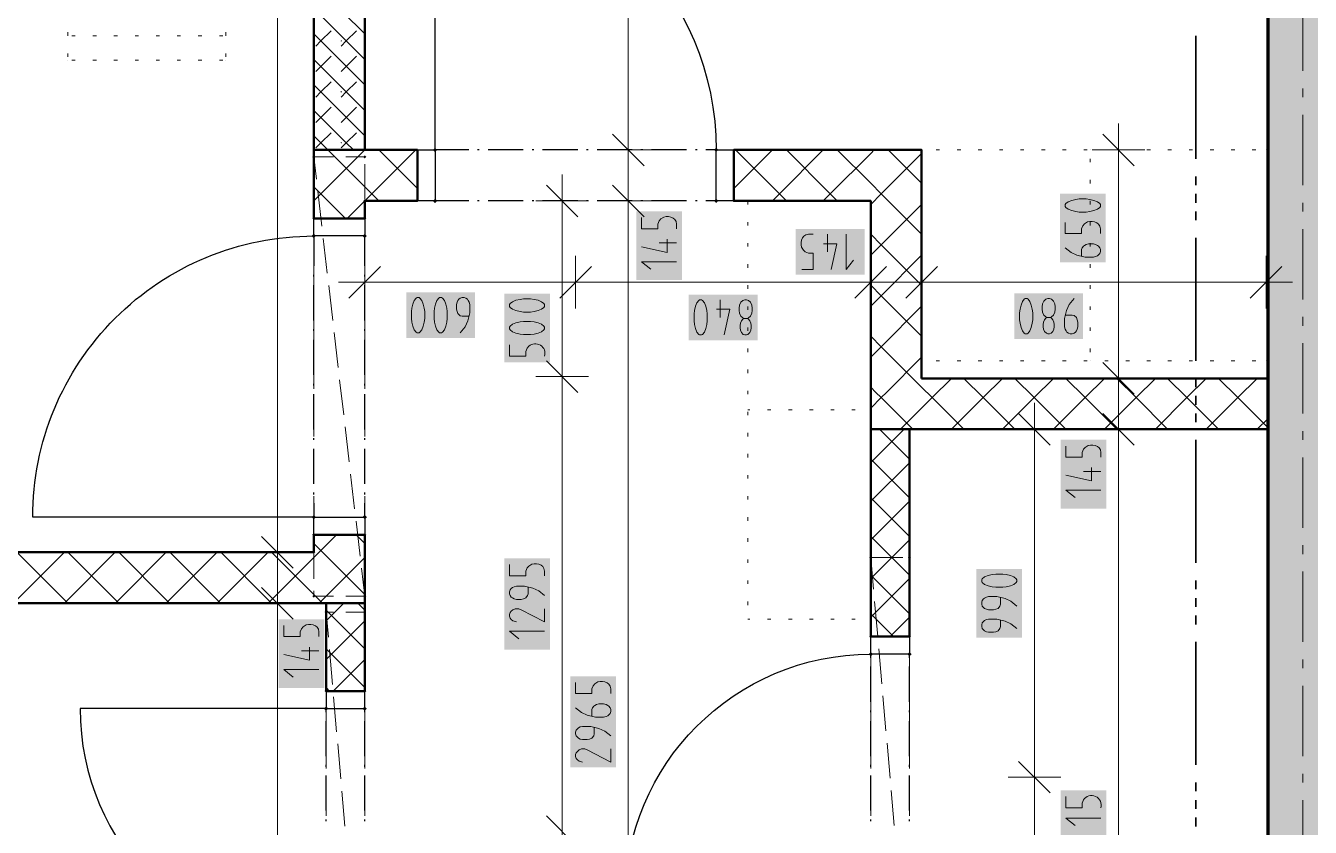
# Model space of a CAD drawing. Header units: millimetres. Extents: x 0 to 594, y 0 to 420.
# Drawn here: x 184.46 to 221.93, y 261.15 to 284.53 of the extents above; entities that cross this region are included whole.
import ezdxf

# ---------------------------------------------------------------- set-up
doc = ezdxf.new("R2010")
doc.units = ezdxf.units.MM
doc.header["$LTSCALE"] = 8
for name, color, linetype in [('PDF_Dvere', 7, 'Continuous'), ('PDF_Koty delkove', 7, 'Continuous'), ('PDF_Nabytek', 7, 'Continuous'), ('PDF_Osy hlavni', 7, 'Continuous'), ('PDF_Pozarni useky', 7, 'Continuous'), ('PDF_Preklady', 7, 'Continuous'), ('PDF_Pricky zdene', 7, 'Continuous'), ('PDF_Steny obvodove nosne', 7, 'Continuous')]:
    doc.layers.add(name, color=color, linetype=linetype)

msp = doc.modelspace()

# ---------------------------------------------------------------- linework, layer by layer
at = {"layer": 'PDF_Dvere', "lineweight": 25}
for points in [[(197.381, 280.907), (196.396, 280.907), (196.396, 289.107, -0.414213), (204.596, 280.907), (204.3, 280.907)], [(192.86, 270.603), (192.86, 270.196), (184.66, 270.196, -0.414214), (192.86, 278.396), (192.86, 277.522)], [(209.106, 259.482), (209.106, 259.023), (201.931, 259.023, -0.414213), (209.106, 266.198)], [(193.219, 264.61), (186.044, 264.61, 0.414213), (193.219, 257.435), (193.219, 257.893)]]:
    msp.add_lwpolyline(points, format="xyb", dxfattribs=at)
for points in [[(196.396, 279.421), (195.884, 279.421), (195.884, 280.907), (196.396, 280.907)], [(205.109, 279.421), (204.596, 279.421), (204.596, 280.907), (205.109, 280.907)], [(194.346, 278.908), (194.346, 278.396), (192.86, 278.396), (192.86, 278.908)], [(194.346, 270.196), (194.346, 269.683), (192.86, 269.683), (192.86, 270.196)], [(210.234, 266.711), (210.234, 266.198), (209.106, 266.198), (209.106, 266.711)], [(194.346, 264.61), (194.346, 265.122), (193.219, 265.122), (193.219, 264.61)]]:
    msp.add_lwpolyline(points, close=True, dxfattribs=at)
for points in [[(197.688, 280.907), (197.637, 280.907)], [(198.97, 280.907), (197.945, 280.907)], [(199.277, 280.907), (199.226, 280.907)], [(200.558, 280.907), (199.533, 280.907)], [(200.866, 280.907), (200.815, 280.907)], [(202.147, 280.907), (201.122, 280.907)], [(202.455, 280.907), (202.403, 280.907)], [(203.736, 280.907), (202.711, 280.907)], [(204.043, 280.907), (203.992, 280.907)], [(197.381, 279.421), (196.396, 279.421)], [(197.688, 279.421), (197.637, 279.421)], [(198.97, 279.421), (197.945, 279.421)], [(199.277, 279.421), (199.226, 279.421)], [(200.558, 279.421), (199.533, 279.421)], [(200.866, 279.421), (200.815, 279.421)], [(202.147, 279.421), (201.122, 279.421)], [(202.455, 279.421), (202.403, 279.421)], [(203.736, 279.421), (202.711, 279.421)], [(204.043, 279.421), (203.992, 279.421)], [(204.596, 279.421), (204.3, 279.421)], [(194.346, 277.522), (194.346, 278.396)], [(192.86, 277.215), (192.86, 277.266)], [(192.86, 275.933), (192.86, 276.958)], [(194.346, 277.215), (194.346, 277.266)], [(194.346, 275.933), (194.346, 276.958)], [(192.86, 275.626), (192.86, 275.677)], [(194.346, 275.626), (194.346, 275.677)], [(192.86, 274.345), (192.86, 275.37)], [(194.346, 274.345), (194.346, 275.37)], [(192.86, 274.037), (192.86, 274.088)], [(194.346, 274.037), (194.346, 274.088)], [(192.86, 272.756), (192.86, 273.781)], [(194.346, 272.756), (194.346, 273.781)], [(192.86, 272.448), (192.86, 272.5)], [(194.346, 272.448), (194.346, 272.5)], [(192.86, 271.167), (192.86, 272.192)], [(194.346, 271.167), (194.346, 272.192)], [(192.86, 270.86), (192.86, 270.911)], [(194.346, 270.86), (194.346, 270.911)], [(194.346, 270.196), (194.346, 270.603)], [(209.106, 266.093), (209.106, 266.145)], [(210.234, 266.093), (210.234, 266.145)], [(209.106, 264.812), (209.106, 265.837)], [(210.234, 264.812), (210.234, 265.837)], [(193.219, 264.505), (193.219, 264.556)], [(193.219, 263.223), (193.219, 264.248)], [(194.346, 264.505), (194.346, 264.556)], [(194.346, 263.223), (194.346, 264.248)], [(209.106, 264.505), (209.106, 264.556)], [(209.106, 263.223), (209.106, 264.248)], [(210.234, 264.505), (210.234, 264.556)], [(210.234, 263.223), (210.234, 264.248)], [(193.219, 262.916), (193.219, 262.967)], [(194.346, 262.916), (194.346, 262.967)], [(209.106, 262.916), (209.106, 262.967)], [(210.234, 262.916), (210.234, 262.967)], [(193.219, 261.635), (193.219, 262.66)], [(194.346, 261.635), (194.346, 262.66)], [(209.106, 261.635), (209.106, 262.66)], [(210.234, 261.635), (210.234, 262.66)], [(193.219, 261.327), (193.219, 261.378)], [(194.346, 261.327), (194.346, 261.378)], [(209.106, 261.327), (209.106, 261.378)], [(210.234, 261.327), (210.234, 261.378)]]:
    msp.add_lwpolyline(points, dxfattribs=at)
at = {"layer": 'PDF_Dvere', "lineweight": 25, "transparency": 33554559}
for points in [[(196.46, 280.907), (196.396, 280.843), (196.396, 280.971), (196.332, 280.907)], [(204.66, 280.907), (204.596, 280.843), (204.596, 280.971), (204.532, 280.907)], [(196.46, 279.421), (196.396, 279.357), (196.396, 279.485), (196.332, 279.421)], [(204.66, 279.421), (204.596, 279.357), (204.596, 279.485), (204.532, 279.421)], [(192.86, 278.332), (192.796, 278.396), (192.924, 278.396), (192.86, 278.46)], [(194.346, 278.332), (194.282, 278.396), (194.41, 278.396), (194.346, 278.46)], [(192.86, 270.132), (192.796, 270.196), (192.924, 270.196), (192.86, 270.26)], [(194.346, 270.132), (194.282, 270.196), (194.41, 270.196), (194.346, 270.26)], [(209.106, 266.134), (209.042, 266.198), (209.17, 266.198), (209.106, 266.262)], [(210.234, 266.134), (210.17, 266.198), (210.298, 266.198), (210.234, 266.262)], [(193.219, 264.545), (193.155, 264.61), (193.283, 264.61), (193.219, 264.674)], [(194.346, 264.545), (194.282, 264.61), (194.41, 264.61), (194.346, 264.674)]]:
    msp.add_solid(points, dxfattribs=at)
at = {"layer": 'PDF_Koty delkove', "lineweight": 18}
for points in [[(202.034, 141.969), (202.034, 193.969), (202.034, 202.854), (202.034, 204.34), (202.034, 205.878), (202.034, 225.557), (202.034, 228.325), (202.034, 243.7), (202.034, 246.262), (202.034, 249.03), (202.034, 279.421), (202.034, 280.907), (202.034, 330.055), (202.034, 333.95)], [(191.798, 243.7), (191.798, 246.467), (191.798, 247.492), (191.798, 249.375), (191.798, 267.685), (191.798, 269.171), (191.798, 330.055)], [(216.335, 280.907), (216.335, 281.676)], [(202.495, 280.446), (201.573, 281.368)], [(216.796, 280.446), (215.874, 281.368)], [(202.803, 280.907), (202.034, 280.907), (201.265, 280.907)], [(217.104, 280.907), (216.335, 280.907), (215.566, 280.907)], [(216.335, 243.7), (216.335, 244.973), (216.335, 246.467), (216.335, 249.03), (216.335, 272.758), (216.335, 274.244), (216.335, 280.907)], [(200.105, 279.421), (200.105, 280.189)], [(200.566, 278.959), (199.644, 279.882)], [(202.495, 278.959), (201.573, 279.882)], [(200.874, 279.421), (200.105, 279.421), (199.336, 279.421)], [(200.105, 249.03), (200.105, 261.022), (200.105, 274.296), (200.105, 279.421)], [(202.803, 279.421), (202.034, 279.421), (201.265, 279.421)], [(202.42, 278.933), (202.42, 278.604), (202.897, 278.604), (202.897, 278.741), (202.932, 278.837), (202.983, 278.892), (203.069, 278.946), (203.136, 278.96), (203.205, 278.96)], [(203.205, 278.96), (203.274, 278.946), (203.341, 278.919), (203.392, 278.878), (203.427, 278.823), (203.445, 278.741), (203.445, 278.604)], [(214.781, 278.793), (214.781, 278.465), (215.258, 278.465), (215.258, 278.602), (215.293, 278.697), (215.344, 278.752), (215.43, 278.806), (215.497, 278.82), (215.566, 278.82), (215.635, 278.806), (215.702, 278.779), (215.753, 278.738), (215.788, 278.684), (215.806, 278.602), (215.806, 278.465)], [(207.101, 277.42), (207.43, 277.42), (207.43, 277.897), (207.293, 277.897), (207.198, 277.932), (207.143, 277.983), (207.088, 278.068), (207.074, 278.136), (207.074, 278.205), (207.088, 278.273), (207.115, 278.341), (207.156, 278.392), (207.211, 278.427), (207.293, 278.445), (207.43, 278.445)], [(207.841, 278.445), (207.841, 277.932)], [(208.388, 278.445), (208.388, 277.42), (208.607, 277.692)], [(203.171, 278.303), (203.171, 277.919), (202.42, 278.084)], [(203.445, 278.193), (202.932, 278.193)], [(207.731, 278.171), (208.115, 278.171), (207.95, 277.42)], [(215.258, 277.808), (215.258, 277.999), (215.276, 278.054), (215.31, 278.095), (215.344, 278.122), (215.395, 278.149), (215.463, 278.163), (215.6, 278.163), (215.668, 278.149), (215.72, 278.122), (215.753, 278.095), (215.788, 278.054), (215.806, 277.999), (215.806, 277.945), (215.788, 277.89), (215.753, 277.849), (215.72, 277.821), (215.668, 277.794), (215.6, 277.78), (215.361, 277.78), (215.122, 277.835), (214.951, 277.917)], [(194.346, 277.816), (194.346, 277.047), (194.346, 276.278)], [(200.496, 277.816), (200.496, 277.047), (200.496, 276.278)], [(209.106, 277.816), (209.106, 277.047), (209.106, 276.278)], [(210.592, 277.816), (210.592, 277.047), (210.592, 276.278)], [(214.951, 277.917), (214.781, 278.054)], [(220.637, 277.816), (220.637, 277.047), (220.637, 276.278)], [(194.808, 277.508), (193.885, 276.586)], [(200.957, 277.508), (200.035, 276.586)], [(203.445, 277.646), (202.42, 277.646), (202.692, 277.427)], [(209.567, 277.508), (208.645, 276.586)], [(211.054, 277.508), (210.131, 276.586)], [(221.099, 277.508), (220.176, 276.586)], [(194.346, 277.047), (193.578, 277.047)], [(220.637, 277.047), (214.737, 277.047), (214.205, 277.047), (210.592, 277.047), (209.106, 277.047), (200.496, 277.047), (194.346, 277.047)], [(220.637, 277.047), (221.406, 277.047)], [(195.71, 276.19), (195.71, 275.985), (195.724, 275.883), (195.751, 275.764), (195.792, 275.661), (195.846, 275.592), (195.874, 275.576), (195.929, 275.576), (195.957, 275.592), (196.011, 275.661), (196.052, 275.764), (196.08, 275.883), (196.094, 275.985), (196.094, 276.19), (196.08, 276.292), (196.052, 276.412), (196.011, 276.515), (195.957, 276.584), (195.929, 276.601)], [(195.929, 276.601), (195.874, 276.601), (195.846, 276.584), (195.792, 276.515), (195.751, 276.412), (195.724, 276.292), (195.71, 276.19)], [(197.38, 276.054), (197.188, 276.054), (197.133, 276.071), (197.092, 276.105), (197.065, 276.14), (197.038, 276.19), (197.024, 276.259), (197.024, 276.395), (197.038, 276.464), (197.065, 276.515), (197.092, 276.549), (197.133, 276.584), (197.188, 276.601), (197.243, 276.601), (197.298, 276.584)], [(197.298, 276.584), (197.339, 276.549), (197.366, 276.515), (197.394, 276.464), (197.408, 276.395), (197.408, 276.156), (197.353, 275.917), (197.271, 275.746), (197.133, 275.576)], [(199.182, 276.561), (198.977, 276.561), (198.875, 276.547), (198.755, 276.52), (198.653, 276.479), (198.584, 276.425), (198.568, 276.397), (198.568, 276.343), (198.584, 276.315), (198.653, 276.261), (198.755, 276.22), (198.875, 276.192), (198.977, 276.178), (199.182, 276.178), (199.284, 276.192), (199.404, 276.22), (199.506, 276.261), (199.575, 276.315)], [(199.575, 276.315), (199.593, 276.343), (199.593, 276.397), (199.575, 276.425), (199.506, 276.479), (199.404, 276.52), (199.284, 276.547), (199.182, 276.561)], [(213.449, 276.157), (213.449, 275.952), (213.463, 275.85), (213.49, 275.73), (213.531, 275.628), (213.585, 275.559), (213.613, 275.543), (213.668, 275.543), (213.695, 275.559), (213.75, 275.628), (213.791, 275.73), (213.819, 275.85), (213.833, 275.952), (213.833, 276.157), (213.819, 276.259), (213.791, 276.379), (213.75, 276.482), (213.695, 276.55), (213.668, 276.568), (213.613, 276.568), (213.585, 276.55), (213.531, 276.482), (213.49, 276.379), (213.463, 276.259)], [(214.476, 276.413), (214.435, 276.499), (214.38, 276.55), (214.325, 276.568), (214.27, 276.568), (214.215, 276.55), (214.16, 276.499), (214.12, 276.413), (214.106, 276.328)], [(215.037, 276.568), (214.899, 276.397), (214.817, 276.225), (214.763, 275.987), (214.763, 275.747), (214.777, 275.679), (214.804, 275.628), (214.831, 275.594), (214.872, 275.559), (214.927, 275.543), (214.982, 275.543), (215.037, 275.559), (215.078, 275.594), (215.105, 275.628), (215.133, 275.679), (215.147, 275.747), (215.147, 275.884), (215.133, 275.952), (215.105, 276.02), (215.037, 276.072), (214.982, 276.089), (214.79, 276.089)], [(204.609, 276.261), (204.993, 276.261), (204.828, 275.51)], [(204.718, 276.535), (204.718, 276.022)], [(213.463, 276.259), (213.449, 276.157)], [(214.106, 276.328), (214.106, 276.259), (214.12, 276.174), (214.16, 276.089), (214.215, 276.038), (214.242, 276.02), (214.352, 276.02), (214.38, 276.038), (214.435, 276.089), (214.476, 276.174), (214.49, 276.259), (214.49, 276.328), (214.476, 276.413)], [(205.431, 275.51), (205.389, 275.526), (205.334, 275.577), (205.307, 275.646), (205.293, 275.714), (205.293, 275.782), (205.307, 275.851), (205.334, 275.919), (205.376, 275.97), (205.403, 275.987)], [(205.513, 275.987), (205.54, 275.97), (205.581, 275.919), (205.608, 275.851), (205.622, 275.782), (205.622, 275.714), (205.608, 275.646), (205.581, 275.577), (205.526, 275.526), (205.485, 275.51), (205.431, 275.51)], [(214.352, 276.02), (214.38, 276.003), (214.421, 275.952), (214.448, 275.884), (214.462, 275.816), (214.462, 275.747), (214.448, 275.679), (214.421, 275.61), (214.366, 275.559), (214.325, 275.543), (214.27, 275.543), (214.229, 275.559), (214.174, 275.61), (214.147, 275.679), (214.133, 275.747), (214.133, 275.816), (214.147, 275.884), (214.174, 275.952), (214.215, 276.003), (214.242, 276.02)], [(200.566, 273.834), (199.644, 274.757)], [(216.796, 273.783), (215.874, 274.706)], [(200.874, 274.296), (200.105, 274.296), (199.336, 274.296)], [(217.104, 274.244), (216.335, 274.244), (215.566, 274.244)], [(214.341, 272.297), (213.419, 273.219)], [(213.88, 272.758), (213.88, 273.527)], [(216.796, 272.297), (215.874, 273.219)], [(214.649, 272.758), (213.88, 272.758), (213.111, 272.758)], [(213.88, 249.03), (213.88, 262.611), (213.88, 272.758)], [(217.104, 272.758), (216.335, 272.758), (215.566, 272.758)], [(214.798, 272.27), (214.798, 271.942), (215.275, 271.942), (215.275, 272.079), (215.31, 272.174), (215.361, 272.229), (215.447, 272.283), (215.514, 272.297), (215.583, 272.297), (215.652, 272.283), (215.719, 272.256), (215.77, 272.215), (215.805, 272.161), (215.823, 272.079), (215.823, 271.942)], [(215.549, 271.64), (215.549, 271.257), (214.798, 271.422)], [(215.823, 271.531), (215.31, 271.531)], [(215.823, 270.983), (214.798, 270.983), (215.07, 270.765)], [(192.259, 268.71), (191.337, 269.632)], [(192.567, 269.171), (191.798, 269.171), (191.029, 269.171)], [(198.568, 268.809), (198.568, 268.481), (199.045, 268.481), (199.045, 268.618), (199.08, 268.713), (199.131, 268.768), (199.216, 268.822), (199.284, 268.836), (199.353, 268.836), (199.421, 268.822), (199.489, 268.795), (199.54, 268.754), (199.575, 268.7), (199.593, 268.618), (199.593, 268.481)], [(192.259, 267.223), (191.337, 268.146)], [(199.593, 267.906), (199.421, 268.043), (199.25, 268.125), (199.011, 268.179), (198.772, 268.179), (198.704, 268.165), (198.653, 268.138), (198.619, 268.111), (198.584, 268.07), (198.568, 268.015), (198.568, 267.961), (198.584, 267.906), (198.619, 267.865), (198.653, 267.838), (198.704, 267.81), (198.772, 267.796), (198.909, 267.796), (198.977, 267.81), (199.045, 267.838), (199.096, 267.906), (199.114, 267.961), (199.114, 268.152)], [(192.567, 267.685), (191.798, 267.685), (191.029, 267.685)], [(213.367, 267.603), (213.196, 267.74), (213.025, 267.822), (212.786, 267.876), (212.546, 267.876), (212.479, 267.862), (212.428, 267.835), (212.394, 267.808), (212.359, 267.767), (212.343, 267.712), (212.343, 267.658), (212.359, 267.603), (212.394, 267.562), (212.428, 267.535), (212.479, 267.507), (212.546, 267.493), (212.684, 267.493), (212.751, 267.507), (212.82, 267.535), (212.871, 267.603)], [(212.871, 267.603), (212.889, 267.658), (212.889, 267.849)], [(199.593, 267.522), (199.593, 267.139), (198.909, 267.495), (198.84, 267.522), (198.738, 267.522), (198.67, 267.495), (198.619, 267.454), (198.584, 267.413), (198.568, 267.358), (198.568, 267.304), (198.584, 267.249), (198.619, 267.208), (198.67, 267.167), (198.772, 267.139)], [(213.367, 266.946), (213.196, 267.083), (213.025, 267.165), (212.786, 267.219), (212.546, 267.219), (212.479, 267.205), (212.428, 267.178), (212.394, 267.151), (212.359, 267.11), (212.343, 267.055), (212.343, 267.001), (212.359, 266.946), (212.394, 266.905), (212.428, 266.878), (212.479, 266.85), (212.546, 266.836), (212.684, 266.836), (212.751, 266.85), (212.82, 266.878), (212.871, 266.946), (212.889, 267.001), (212.889, 267.192)], [(191.985, 267.037), (191.985, 266.709), (192.462, 266.709), (192.462, 266.846), (192.497, 266.941), (192.548, 266.996), (192.634, 267.05), (192.701, 267.064), (192.77, 267.064), (192.839, 267.05), (192.906, 267.023), (192.957, 266.982), (192.992, 266.928), (193.01, 266.846), (193.01, 266.709)], [(199.593, 266.865), (198.568, 266.865), (198.84, 266.647)], [(192.736, 266.407), (192.736, 266.024), (191.985, 266.189)], [(193.01, 266.298), (192.497, 266.298)], [(193.01, 265.75), (191.985, 265.75), (192.257, 265.532)], [(200.497, 265.376), (200.497, 265.047), (200.974, 265.047), (200.974, 265.184), (201.009, 265.279), (201.06, 265.334), (201.145, 265.389), (201.213, 265.403), (201.282, 265.403), (201.35, 265.389), (201.418, 265.362), (201.469, 265.321), (201.504, 265.266), (201.521, 265.184), (201.521, 265.047)], [(200.974, 264.39), (200.974, 264.581), (200.992, 264.636), (201.025, 264.677), (201.06, 264.705), (201.111, 264.732), (201.179, 264.746), (201.315, 264.746), (201.384, 264.732), (201.435, 264.705), (201.469, 264.677), (201.504, 264.636), (201.521, 264.581), (201.521, 264.527), (201.504, 264.472), (201.469, 264.431), (201.435, 264.404), (201.384, 264.376), (201.315, 264.362), (201.077, 264.362), (200.838, 264.417), (200.667, 264.499), (200.497, 264.636)], [(201.521, 263.815), (201.35, 263.952), (201.179, 264.034), (200.94, 264.089), (200.7, 264.089), (200.633, 264.075), (200.582, 264.048), (200.548, 264.02), (200.513, 263.979), (200.497, 263.924), (200.497, 263.87), (200.513, 263.815), (200.548, 263.774), (200.582, 263.747), (200.633, 263.719), (200.7, 263.705), (200.838, 263.705), (200.905, 263.719), (200.974, 263.747), (201.025, 263.815), (201.043, 263.87)], [(201.043, 263.87), (201.043, 264.061)], [(201.521, 263.432), (201.521, 263.048), (200.838, 263.404), (200.769, 263.432), (200.667, 263.432), (200.599, 263.404), (200.548, 263.363), (200.513, 263.322), (200.497, 263.267), (200.497, 263.213), (200.513, 263.158), (200.548, 263.117), (200.599, 263.076), (200.7, 263.048)], [(214.341, 262.15), (213.419, 263.072)], [(214.649, 262.611), (213.88, 262.611), (213.111, 262.611)], [(200.566, 260.561), (199.644, 261.483)], [(215.823, 261.414), (214.798, 261.414), (215.07, 261.196)]]:
    msp.add_lwpolyline(points, dxfattribs=at)
for points in [[(215.395, 279.477), (215.19, 279.477), (215.088, 279.463), (214.968, 279.436), (214.866, 279.395), (214.797, 279.341), (214.781, 279.313), (214.781, 279.259), (214.797, 279.231), (214.866, 279.177), (214.968, 279.136), (215.088, 279.108), (215.19, 279.094), (215.395, 279.094), (215.497, 279.108), (215.617, 279.136), (215.72, 279.177), (215.788, 279.231), (215.806, 279.259), (215.806, 279.313), (215.788, 279.341), (215.72, 279.395), (215.617, 279.436), (215.497, 279.463)], [(196.367, 276.19), (196.367, 275.985), (196.381, 275.883), (196.408, 275.764), (196.449, 275.661), (196.503, 275.592), (196.531, 275.576), (196.586, 275.576), (196.614, 275.592), (196.668, 275.661), (196.709, 275.764), (196.737, 275.883), (196.751, 275.985), (196.751, 276.19), (196.737, 276.292), (196.709, 276.412), (196.668, 276.515), (196.614, 276.584), (196.586, 276.601), (196.531, 276.601), (196.503, 276.584), (196.449, 276.515), (196.408, 276.412), (196.381, 276.292)], [(203.952, 276.124), (203.952, 275.919), (203.966, 275.817), (203.993, 275.697), (204.034, 275.595), (204.089, 275.526), (204.116, 275.51), (204.171, 275.51), (204.199, 275.526), (204.253, 275.595), (204.294, 275.697), (204.322, 275.817), (204.336, 275.919), (204.336, 276.124), (204.322, 276.226), (204.294, 276.346), (204.253, 276.449), (204.199, 276.517), (204.171, 276.535), (204.116, 276.535), (204.089, 276.517), (204.034, 276.449), (203.993, 276.346), (203.966, 276.226)], [(205.266, 276.295), (205.266, 276.226), (205.28, 276.141), (205.32, 276.056), (205.376, 276.005), (205.403, 275.987), (205.513, 275.987), (205.54, 276.005), (205.595, 276.056), (205.636, 276.141), (205.65, 276.226), (205.65, 276.295), (205.636, 276.38), (205.595, 276.466), (205.54, 276.517), (205.485, 276.535), (205.431, 276.535), (205.376, 276.517), (205.32, 276.466), (205.28, 276.38)], [(199.182, 275.904), (198.977, 275.904), (198.875, 275.89), (198.755, 275.863), (198.653, 275.822), (198.584, 275.768), (198.568, 275.74), (198.568, 275.686), (198.584, 275.658), (198.653, 275.604), (198.755, 275.562), (198.875, 275.535), (198.977, 275.521), (199.182, 275.521), (199.284, 275.535), (199.404, 275.562), (199.506, 275.604), (199.575, 275.658), (199.593, 275.686), (199.593, 275.74), (199.575, 275.768), (199.506, 275.822), (199.404, 275.863), (199.284, 275.89)], [(212.956, 268.533), (212.751, 268.533), (212.65, 268.52), (212.53, 268.492), (212.428, 268.451), (212.359, 268.397), (212.343, 268.369), (212.343, 268.315), (212.359, 268.287), (212.428, 268.233), (212.53, 268.192), (212.65, 268.164), (212.751, 268.15), (212.956, 268.15), (213.059, 268.164), (213.179, 268.192), (213.281, 268.233), (213.35, 268.287), (213.367, 268.315), (213.367, 268.369), (213.35, 268.397), (213.281, 268.451), (213.179, 268.492), (213.059, 268.52)]]:
    msp.add_lwpolyline(points, close=True, dxfattribs=at)
for points in [[(198.568, 275.22), (198.568, 274.891), (199.045, 274.891), (199.045, 275.029), (199.08, 275.124), (199.131, 275.179, -0.753181), (199.593, 274.891)], [(214.798, 262.044), (214.798, 261.716), (215.275, 261.716), (215.275, 261.853), (215.31, 261.948, -0.843876), (215.823, 261.716)]]:
    msp.add_lwpolyline(points, format="xyb", dxfattribs=at)
at = {"layer": 'PDF_Koty delkove', "color": 7, "lineweight": 18, "true_color": 0xffffff, "transparency": 33554559}
for points in [[(215.959, 277.626), (215.959, 279.631), (214.627, 277.626), (214.627, 279.631)], [(203.598, 277.108), (203.598, 279.113), (202.266, 277.108), (202.266, 279.113)], [(208.926, 278.598), (206.921, 278.598), (208.926, 277.266), (206.921, 277.266)], [(197.562, 276.755), (195.557, 276.755), (197.562, 275.422), (195.557, 275.422)], [(199.746, 274.71), (199.746, 276.715), (198.414, 274.71), (198.414, 276.715)], [(205.804, 276.688), (203.799, 276.688), (205.804, 275.356), (203.799, 275.356)], [(215.3, 276.722), (213.296, 276.722), (215.3, 275.389), (213.296, 275.389)], [(215.976, 270.446), (215.976, 272.451), (214.644, 270.446), (214.644, 272.451)], [(199.746, 266.328), (199.746, 268.99), (198.414, 266.328), (198.414, 268.99)], [(213.521, 266.682), (213.521, 268.687), (212.189, 266.682), (212.189, 268.687)], [(193.163, 265.213), (193.163, 267.218), (191.831, 265.213), (191.831, 267.218)], [(201.675, 262.894), (201.675, 265.556), (200.343, 262.894), (200.343, 265.556)], [(215.976, 259.563), (215.976, 262.225), (214.644, 259.563), (214.644, 262.225)]]:
    msp.add_solid(points, dxfattribs=at)
at = {"layer": 'PDF_Nabytek', "lineweight": 13}
for points in [[(185.681, 284.236), (185.681, 284.338)], [(185.681, 284.238), (185.681, 284.238)], [(185.901, 284.238), (185.799, 284.238)], [(186.516, 284.238), (186.414, 284.238)], [(187.131, 284.238), (187.029, 284.238)], [(187.746, 284.238), (187.644, 284.238)], [(188.361, 284.238), (188.259, 284.238)], [(188.976, 284.238), (188.874, 284.238)], [(189.591, 284.238), (189.489, 284.238)], [(190.206, 284.238), (190.104, 284.238)], [(190.293, 284.236), (190.293, 284.338)], [(190.293, 284.238), (190.293, 284.238)], [(185.681, 283.621), (185.681, 283.723)], [(190.293, 283.621), (190.293, 283.723)], [(185.681, 283.521), (185.681, 283.521)], [(185.681, 283.521), (185.681, 283.521)], [(185.901, 283.521), (185.799, 283.521)], [(186.516, 283.521), (186.414, 283.521)], [(187.131, 283.521), (187.029, 283.521)], [(187.746, 283.521), (187.644, 283.521)], [(188.361, 283.521), (188.259, 283.521)], [(188.976, 283.521), (188.874, 283.521)], [(189.591, 283.521), (189.489, 283.521)], [(190.206, 283.521), (190.104, 283.521)], [(190.293, 283.521), (190.293, 283.521)], [(190.293, 283.521), (190.293, 283.521)], [(210.592, 280.907), (210.592, 280.907)], [(210.592, 280.907), (210.592, 280.907)], [(211.116, 280.907), (211.013, 280.907)], [(211.116, 280.907), (211.013, 280.907)], [(211.731, 280.907), (211.628, 280.907)], [(211.731, 280.907), (211.628, 280.907)], [(212.346, 280.907), (212.243, 280.907)], [(212.346, 280.907), (212.243, 280.907)], [(212.961, 280.907), (212.858, 280.907)], [(212.961, 280.907), (212.858, 280.907)], [(213.576, 280.907), (213.473, 280.907)], [(213.576, 280.907), (213.473, 280.907)], [(214.191, 280.907), (214.088, 280.907)], [(214.191, 280.907), (214.088, 280.907)], [(214.806, 280.907), (214.703, 280.907)], [(214.806, 280.907), (214.703, 280.907)], [(215.421, 280.907), (215.318, 280.907)], [(215.421, 280.907), (215.318, 280.907)], [(215.512, 280.907), (215.512, 280.907)], [(215.512, 280.907), (215.512, 280.907)], [(216.036, 280.907), (215.933, 280.907)], [(216.036, 280.907), (215.933, 280.907)], [(216.651, 280.907), (216.548, 280.907)], [(216.651, 280.907), (216.548, 280.907)], [(217.266, 280.907), (217.163, 280.907)], [(217.266, 280.907), (217.163, 280.907)], [(217.881, 280.907), (217.778, 280.907)], [(217.881, 280.907), (217.778, 280.907)], [(218.496, 280.907), (218.393, 280.907)], [(218.496, 280.907), (218.393, 280.907)], [(219.111, 280.907), (219.008, 280.907)], [(219.111, 280.907), (219.008, 280.907)], [(219.726, 280.907), (219.623, 280.907)], [(219.726, 280.907), (219.623, 280.907)], [(220.341, 280.907), (220.238, 280.907)], [(220.341, 280.907), (220.238, 280.907)], [(220.637, 280.907), (220.637, 280.907)], [(220.637, 280.907), (220.637, 280.907)], [(215.512, 280.546), (215.512, 280.648)], [(215.512, 280.546), (215.512, 280.648)], [(215.512, 279.931), (215.512, 280.033)], [(215.512, 279.931), (215.512, 280.033)], [(205.581, 279.421), (205.519, 279.421)], [(205.519, 279.421), (205.519, 279.421)], [(205.519, 279.421), (205.519, 279.421)], [(205.519, 279.316), (205.519, 279.418)], [(206.196, 279.421), (206.093, 279.421)], [(206.811, 279.421), (206.708, 279.421)], [(207.426, 279.421), (207.323, 279.421)], [(208.041, 279.421), (207.938, 279.421)], [(208.656, 279.421), (208.553, 279.421)], [(209.106, 279.421), (209.106, 279.421)], [(209.106, 279.421), (209.106, 279.421)], [(209.106, 279.316), (209.106, 279.418)], [(215.512, 279.316), (215.512, 279.418)], [(215.512, 279.316), (215.512, 279.418)], [(205.519, 278.701), (205.519, 278.803)], [(209.106, 278.701), (209.106, 278.803)], [(215.512, 278.701), (215.512, 278.803)], [(215.512, 278.701), (215.512, 278.803)], [(205.519, 278.086), (205.519, 278.188)], [(209.106, 278.086), (209.106, 278.188)], [(215.512, 278.086), (215.512, 278.188)], [(215.512, 278.086), (215.512, 278.188)], [(205.519, 277.471), (205.519, 277.573)], [(209.106, 277.471), (209.106, 277.573)], [(215.512, 277.471), (215.512, 277.573)], [(215.512, 277.471), (215.512, 277.573)], [(205.519, 276.856), (205.519, 276.958)], [(209.106, 276.856), (209.106, 276.958)], [(215.512, 276.856), (215.512, 276.958)], [(215.512, 276.856), (215.512, 276.958)], [(205.519, 276.241), (205.519, 276.343)], [(209.106, 276.241), (209.106, 276.343)], [(215.512, 276.241), (215.512, 276.343)], [(215.512, 276.241), (215.512, 276.343)], [(205.519, 275.626), (205.519, 275.728)], [(209.106, 275.626), (209.106, 275.728)], [(215.512, 275.626), (215.512, 275.728)], [(215.512, 275.626), (215.512, 275.728)], [(205.519, 275.011), (205.519, 275.113)], [(209.106, 275.011), (209.106, 275.113)], [(215.512, 275.011), (215.512, 275.113)], [(215.512, 275.011), (215.512, 275.113)], [(210.592, 274.757), (210.592, 274.757)], [(210.592, 274.757), (210.592, 274.757)], [(211.116, 274.757), (211.013, 274.757)], [(211.116, 274.757), (211.013, 274.757)], [(211.731, 274.757), (211.628, 274.757)], [(211.731, 274.757), (211.628, 274.757)], [(212.346, 274.757), (212.243, 274.757)], [(212.346, 274.757), (212.243, 274.757)], [(212.961, 274.757), (212.858, 274.757)], [(212.961, 274.757), (212.858, 274.757)], [(213.576, 274.757), (213.473, 274.757)], [(213.576, 274.757), (213.473, 274.757)], [(214.191, 274.757), (214.088, 274.757)], [(214.191, 274.757), (214.088, 274.757)], [(214.806, 274.757), (214.703, 274.757)], [(214.806, 274.757), (214.703, 274.757)], [(215.421, 274.757), (215.318, 274.757)], [(215.421, 274.757), (215.318, 274.757)], [(215.512, 274.757), (215.512, 274.757)], [(215.512, 274.757), (215.512, 274.757)], [(216.036, 274.757), (215.933, 274.757)], [(216.036, 274.757), (215.933, 274.757)], [(216.651, 274.757), (216.548, 274.757)], [(216.651, 274.757), (216.548, 274.757)], [(217.266, 274.757), (217.163, 274.757)], [(217.266, 274.757), (217.163, 274.757)], [(217.881, 274.757), (217.778, 274.757)], [(217.881, 274.757), (217.778, 274.757)], [(218.496, 274.757), (218.393, 274.757)], [(218.496, 274.757), (218.393, 274.757)], [(219.111, 274.757), (219.008, 274.757)], [(219.111, 274.757), (219.008, 274.757)], [(219.623, 274.757), (219.726, 274.757), (219.623, 274.757)], [(220.238, 274.757), (220.341, 274.757), (220.238, 274.757)], [(220.637, 274.757), (220.637, 274.757)], [(220.637, 274.757), (220.637, 274.757)], [(205.519, 274.396), (205.519, 274.498)], [(209.106, 274.396), (209.106, 274.498)], [(205.519, 273.781), (205.519, 273.883)], [(209.106, 273.781), (209.106, 273.883)], [(205.581, 273.322), (205.519, 273.322)], [(205.519, 273.322), (205.519, 273.322)], [(205.519, 273.166), (205.519, 273.268)], [(206.196, 273.322), (206.093, 273.322)], [(206.811, 273.322), (206.708, 273.322)], [(207.426, 273.322), (207.323, 273.322)], [(208.041, 273.322), (207.938, 273.322)], [(208.656, 273.322), (208.553, 273.322)], [(209.106, 273.322), (209.106, 273.322)], [(209.106, 273.166), (209.106, 273.268)], [(205.519, 272.551), (205.519, 272.653)], [(209.106, 272.551), (209.106, 272.653)], [(205.519, 271.936), (205.519, 272.038)], [(209.106, 271.936), (209.106, 272.038)], [(205.519, 271.321), (205.519, 271.423)], [(209.106, 271.321), (209.106, 271.423)], [(205.519, 270.706), (205.519, 270.808)], [(209.106, 270.706), (209.106, 270.808)], [(205.519, 270.091), (205.519, 270.193)], [(209.106, 270.091), (209.106, 270.193)], [(205.519, 269.476), (205.519, 269.578)], [(209.106, 269.476), (209.106, 269.578)], [(205.519, 268.861), (205.519, 268.963)], [(209.106, 268.861), (209.106, 268.963)], [(205.519, 268.246), (205.519, 268.348)], [(209.106, 268.246), (209.106, 268.348)], [(205.519, 267.631), (205.519, 267.733)], [(209.106, 267.631), (209.106, 267.733)], [(205.519, 267.223), (205.519, 267.223)], [(205.581, 267.223), (205.519, 267.223)], [(205.519, 267.223), (205.519, 267.223)], [(206.196, 267.223), (206.093, 267.223)], [(206.811, 267.223), (206.708, 267.223)], [(207.426, 267.223), (207.323, 267.223)], [(208.041, 267.223), (207.938, 267.223)], [(208.656, 267.223), (208.553, 267.223)], [(209.106, 267.223), (209.106, 267.223)], [(209.106, 267.223), (209.106, 267.223)]]:
    msp.add_lwpolyline(points, dxfattribs=at)
at = {"layer": 'PDF_Osy hlavni', "lineweight": 18}
for points in [[(221.714, 283.211), (221.714, 285.261)], [(221.714, 282.442), (221.714, 282.698)], [(221.714, 279.88), (221.714, 281.929)], [(221.714, 279.111), (221.714, 279.367)], [(221.714, 276.548), (221.714, 278.598)], [(221.714, 275.78), (221.714, 276.036)], [(221.714, 273.217), (221.714, 275.267)], [(221.714, 272.448), (221.714, 272.705)], [(221.714, 269.886), (221.714, 271.936)], [(221.714, 269.117), (221.714, 269.373)], [(221.714, 266.555), (221.714, 268.605)], [(221.714, 265.786), (221.714, 266.042)], [(221.714, 263.223), (221.714, 265.273)], [(221.714, 262.455), (221.714, 262.711)], [(221.714, 259.892), (221.714, 261.942)]]:
    msp.add_lwpolyline(points, dxfattribs=at)
at = {"layer": 'PDF_Pozarni useky', "lineweight": 35}
for points in [[(218.587, 280.648), (218.587, 284.236)], [(218.587, 279.88), (218.587, 280.136)], [(218.587, 279.367), (218.587, 279.623)], [(218.587, 278.855), (218.587, 279.111)], [(218.587, 274.755), (218.587, 278.342)], [(218.587, 273.986), (218.587, 274.242)], [(218.587, 273.473), (218.587, 273.73)], [(218.587, 272.961), (218.587, 273.217)], [(218.587, 268.861), (218.587, 272.448)], [(218.587, 268.092), (218.587, 268.348)], [(218.587, 267.58), (218.587, 267.836)], [(218.587, 267.067), (218.587, 267.323)], [(218.587, 262.967), (218.587, 266.555)], [(218.587, 262.198), (218.587, 262.455)], [(218.587, 261.686), (218.587, 261.942)], [(218.587, 261.173), (218.587, 261.43)]]:
    msp.add_lwpolyline(points, dxfattribs=at)
at = {"layer": 'PDF_Preklady', "lineweight": 18}
for points in [[(192.935, 280.057), (192.86, 280.702), (193.435, 280.702)], [(194.346, 280.702), (193.793, 280.702)], [(194.346, 280.702), (194.346, 280.702)], [(192.86, 279.47), (192.86, 280.495)], [(194.346, 279.47), (194.346, 280.495)], [(193.094, 278.682), (192.976, 279.7)], [(192.86, 278.086), (192.86, 278.908), (192.86, 279.111)], [(194.346, 278.086), (194.346, 278.908), (194.346, 279.111)], [(193.254, 277.308), (193.136, 278.326)], [(192.86, 276.702), (192.86, 277.727)], [(194.346, 276.702), (194.346, 277.727)], [(193.413, 275.933), (193.295, 276.951)], [(192.86, 275.318), (192.86, 276.343)], [(194.346, 275.318), (194.346, 276.343)], [(193.573, 274.559), (193.455, 275.577)], [(192.86, 273.935), (192.86, 274.96)], [(194.346, 273.935), (194.346, 274.96)], [(193.732, 273.184), (193.614, 274.202)], [(192.86, 272.551), (192.86, 273.576)], [(194.346, 272.551), (194.346, 273.576)], [(193.892, 271.809), (193.773, 272.828)], [(192.86, 271.167), (192.86, 272.192)], [(194.346, 271.167), (194.346, 272.192)], [(194.051, 270.435), (193.933, 271.453)], [(192.86, 269.783), (192.86, 270.808)], [(194.346, 269.783), (194.346, 270.808)], [(194.21, 269.06), (194.092, 270.079)], [(192.86, 269.171), (192.86, 269.425)], [(192.86, 268.4), (192.86, 269.171)], [(194.346, 268.4), (194.346, 269.425)], [(193.793, 267.89), (194.346, 267.89), (194.252, 268.704)], [(209.188, 268.092), (209.106, 269.017)], [(210.04, 269.017), (209.106, 269.017)], [(209.106, 268.4), (209.106, 269.017)], [(210.234, 268.4), (210.234, 269.017)], [(192.86, 267.89), (192.86, 268.041)], [(194.346, 267.89), (194.346, 268.041)], [(209.106, 267.016), (209.106, 268.041)], [(210.234, 267.016), (210.234, 268.041)], [(193.435, 267.89), (192.86, 267.89)], [(209.309, 266.714), (209.219, 267.735)], [(193.284, 266.693), (193.219, 267.428), (193.435, 267.428)], [(193.219, 267.016), (193.219, 267.428)], [(194.346, 267.428), (193.793, 267.428)], [(194.346, 267.016), (194.346, 267.428)], [(193.219, 265.632), (193.219, 266.657)], [(194.346, 265.632), (194.346, 266.657)], [(209.106, 265.632), (209.106, 266.657)], [(210.234, 265.632), (210.234, 266.657)], [(193.405, 265.314), (193.315, 266.335)], [(209.43, 265.336), (209.34, 266.357)], [(193.219, 265.122), (193.219, 265.273)], [(193.219, 264.248), (193.219, 265.122)], [(193.526, 263.936), (193.436, 264.957)], [(194.346, 265.122), (194.346, 265.273)], [(194.346, 264.248), (194.346, 265.122)], [(209.106, 264.248), (209.106, 265.273)], [(209.551, 263.957), (209.462, 264.978)], [(210.234, 264.248), (210.234, 265.273)], [(193.219, 262.865), (193.219, 263.89)], [(194.346, 262.865), (194.346, 263.89)], [(209.106, 262.865), (209.106, 263.89)], [(210.234, 262.865), (210.234, 263.89)], [(193.647, 262.558), (193.558, 263.579)], [(209.673, 262.579), (209.583, 263.6)], [(193.219, 261.481), (193.219, 262.506)], [(194.346, 261.481), (194.346, 262.506)], [(209.106, 261.481), (209.106, 262.506)], [(210.234, 261.481), (210.234, 262.506)], [(193.769, 261.179), (193.679, 262.2)], [(209.794, 261.2), (209.704, 262.221)]]:
    msp.add_lwpolyline(points, dxfattribs=at)
at = {"layer": 'PDF_Preklady', "lineweight": 18, "transparency": 33554559}
for points in [[(192.865, 280.656), (192.814, 280.697), (192.906, 280.707), (192.855, 280.748)], [(192.906, 280.702), (192.86, 280.656), (192.86, 280.748), (192.814, 280.702)], [(192.86, 280.656), (192.814, 280.702), (192.906, 280.702), (192.86, 280.748)], [(194.346, 280.656), (194.3, 280.702), (194.392, 280.702), (194.346, 280.748)], [(194.392, 280.702), (194.346, 280.656), (194.346, 280.748), (194.3, 280.702)], [(194.346, 279.375), (194.3, 279.421), (194.392, 279.421), (194.346, 279.467)], [(194.346, 279.375), (194.3, 279.421), (194.392, 279.421), (194.346, 279.467)], [(192.86, 278.862), (192.814, 278.908), (192.906, 278.908), (192.86, 278.954)], [(192.86, 278.862), (192.814, 278.908), (192.906, 278.908), (192.86, 278.954)], [(194.346, 278.862), (194.3, 278.908), (194.392, 278.908), (194.346, 278.954)], [(194.346, 278.862), (194.3, 278.908), (194.392, 278.908), (194.346, 278.954)], [(192.86, 269.637), (192.814, 269.683), (192.906, 269.683), (192.86, 269.729)], [(192.86, 269.637), (192.814, 269.683), (192.906, 269.683), (192.86, 269.729)], [(194.346, 269.637), (194.3, 269.683), (194.392, 269.683), (194.346, 269.729)], [(194.346, 269.637), (194.3, 269.683), (194.392, 269.683), (194.346, 269.729)], [(192.86, 269.125), (192.814, 269.171), (192.906, 269.171), (192.86, 269.217)], [(192.86, 269.125), (192.814, 269.171), (192.906, 269.171), (192.86, 269.217)], [(209.11, 268.971), (209.06, 269.013), (209.152, 269.021), (209.102, 269.063)], [(209.152, 269.017), (209.106, 268.971), (209.106, 269.063), (209.06, 269.017)], [(209.106, 268.971), (209.06, 269.017), (209.152, 269.017), (209.106, 269.063)], [(210.234, 268.971), (210.188, 269.017), (210.28, 269.017), (210.234, 269.063)], [(210.28, 269.017), (210.234, 268.971), (210.234, 269.063), (210.188, 269.017)], [(192.86, 267.843), (192.814, 267.89), (192.906, 267.89), (192.86, 267.936)], [(192.906, 267.89), (192.86, 267.843), (192.86, 267.936), (192.814, 267.89)], [(194.392, 267.89), (194.346, 267.843), (194.346, 267.936), (194.3, 267.89)], [(194.346, 267.843), (194.3, 267.89), (194.392, 267.89), (194.346, 267.936)], [(194.352, 267.844), (194.301, 267.884), (194.392, 267.895), (194.341, 267.935)], [(193.223, 267.382), (193.173, 267.424), (193.265, 267.432), (193.215, 267.474)], [(193.265, 267.428), (193.219, 267.382), (193.219, 267.474), (193.173, 267.428)], [(193.219, 267.382), (193.173, 267.428), (193.265, 267.428), (193.219, 267.474)], [(194.346, 267.382), (194.3, 267.428), (194.392, 267.428), (194.346, 267.474)], [(194.392, 267.428), (194.346, 267.382), (194.346, 267.474), (194.3, 267.428)], [(209.106, 266.665), (209.06, 266.711), (209.152, 266.711), (209.106, 266.757)], [(209.106, 266.665), (209.06, 266.711), (209.152, 266.711), (209.106, 266.757)], [(210.234, 266.665), (210.188, 266.711), (210.28, 266.711), (210.234, 266.757)], [(210.234, 266.665), (210.188, 266.711), (210.28, 266.711), (210.234, 266.757)], [(193.219, 265.076), (193.173, 265.122), (193.265, 265.122), (193.219, 265.168)], [(193.219, 265.076), (193.173, 265.122), (193.265, 265.122), (193.219, 265.168)], [(194.346, 265.076), (194.3, 265.122), (194.392, 265.122), (194.346, 265.168)], [(194.346, 265.076), (194.3, 265.122), (194.392, 265.122), (194.346, 265.168)]]:
    msp.add_solid(points, dxfattribs=at)
at = {"layer": 'PDF_Pricky zdene', "lineweight": 50}
msp.add_lwpolyline([(194.346, 280.907), (194.346, 330.055), (194.346, 330.209), (192.86, 330.209), (192.86, 330.055), (192.86, 280.907), (192.86, 280.907)], close=True, dxfattribs=at)
at = {"layer": 'PDF_Pricky zdene', "lineweight": 9}
for points in [[(194.346, 284.29), (193.065, 285.571), (192.86, 285.776)], [(193.808, 284.084), (193.065, 284.827)], [(193.065, 284.084), (192.86, 284.29)], [(192.916, 283.936), (193.065, 284.084)], [(194.346, 282.803), (193.065, 284.084), (193.362, 284.382)], [(193.66, 283.936), (193.808, 284.084), (194.105, 284.382)], [(194.346, 283.546), (193.808, 284.084)], [(193.065, 283.341), (192.86, 283.546)], [(192.916, 283.193), (193.065, 283.341)], [(193.065, 283.341), (193.362, 283.639)], [(193.808, 282.598), (193.065, 283.341)], [(193.66, 283.193), (194.105, 283.639)], [(193.065, 282.598), (192.86, 282.803)], [(192.916, 282.45), (193.065, 282.598)], [(194.346, 281.317), (193.065, 282.598), (193.362, 282.895)], [(193.66, 282.45), (193.808, 282.598), (194.105, 282.895)], [(194.346, 282.06), (193.808, 282.598)], [(193.065, 281.855), (192.86, 282.06)], [(192.916, 281.706), (193.065, 281.855)], [(193.065, 281.855), (193.362, 282.152)], [(194.013, 280.907), (193.808, 281.112), (193.065, 281.855)], [(193.66, 281.706), (194.105, 282.152)], [(193.065, 281.112), (192.86, 281.317)], [(192.916, 280.963), (193.065, 281.112)], [(194.346, 279.831), (193.27, 280.907), (193.065, 281.112), (193.362, 281.409)], [(193.66, 280.963), (193.808, 281.112), (194.105, 281.409)], [(194.346, 280.907), (193.065, 279.626)], [(195.833, 280.907), (194.551, 279.626), (194.346, 279.421), (193.834, 278.908)], [(194.346, 280.907), (194.346, 280.907)], [(195.884, 279.78), (194.756, 280.907)], [(195.833, 280.907), (195.833, 280.907)], [(206.236, 280.907), (205.109, 279.779)], [(206.646, 279.421), (206.441, 279.626), (205.16, 280.907)], [(207.722, 280.907), (206.441, 279.626), (206.236, 279.421)], [(208.132, 279.421), (207.927, 279.626), (206.646, 280.907)], [(209.106, 280.804), (207.927, 279.626), (207.722, 279.421)], [(209.106, 279.933), (208.132, 280.907)], [(209.209, 280.907), (209.106, 280.804)], [(210.592, 280.804), (209.414, 279.626), (209.106, 279.318)], [(210.592, 279.933), (209.619, 280.907)], [(210.592, 278.447), (209.414, 279.626), (209.106, 279.933)], [(193.783, 278.908), (193.065, 279.626), (192.996, 279.694), (192.86, 279.831)], [(193.065, 279.626), (193.01, 279.571), (192.86, 279.421)], [(194.756, 279.421), (194.551, 279.626), (194.346, 279.831)], [(195.884, 279.472), (195.833, 279.421)], [(205.16, 279.421), (205.109, 279.472)], [(210.592, 279.318), (209.414, 278.139), (209.106, 277.832)], [(210.592, 276.961), (209.414, 278.139), (209.106, 278.447)], [(210.592, 277.832), (209.414, 276.653), (209.106, 276.346)], [(210.592, 275.474), (209.414, 276.653), (209.106, 276.961)], [(210.592, 276.346), (209.414, 275.167), (209.106, 274.859)], [(210.592, 273.988), (209.414, 275.167), (209.106, 275.474)], [(210.592, 274.859), (209.567, 273.834)], [(209.26, 273.834), (209.106, 273.988)], [(211.464, 274.244), (210.9, 273.681), (209.977, 272.758)], [(211.822, 272.758), (210.9, 273.681), (210.592, 273.988)], [(212.95, 274.244), (212.386, 273.681), (211.464, 272.758)], [(213.309, 272.758), (212.386, 273.681), (211.822, 274.244)], [(214.436, 274.244), (213.872, 273.681), (212.95, 272.758)], [(214.795, 272.758), (213.872, 273.681), (213.309, 274.244)], [(215.922, 274.244), (215.359, 273.681), (214.436, 272.758)], [(216.281, 272.758), (215.359, 273.681), (214.795, 274.244)], [(217.409, 274.244), (216.845, 273.681), (215.922, 272.758)], [(217.767, 272.758), (216.845, 273.681), (216.281, 274.244)], [(218.895, 274.244), (218.331, 273.681), (217.409, 272.758)], [(219.254, 272.758), (218.331, 273.681), (217.767, 274.244)], [(220.381, 274.244), (219.817, 273.681), (218.895, 272.758)], [(220.689, 272.809), (219.817, 273.681), (219.254, 274.244)], [(209.567, 273.834), (209.414, 273.681), (209.106, 273.373)], [(210.336, 272.758), (209.414, 273.681), (209.26, 273.834)], [(220.689, 273.066), (220.381, 272.758)], [(210.08, 272.758), (209.157, 271.836)], [(210.234, 271.887), (209.362, 272.758)], [(210.234, 270.759), (209.157, 271.836), (209.106, 271.887)], [(209.157, 271.836), (209.106, 271.784)], [(210.234, 271.784), (209.157, 270.708)], [(210.234, 269.632), (209.157, 270.708), (209.106, 270.759)], [(209.157, 270.708), (209.106, 270.657)], [(210.234, 270.657), (209.157, 269.581)], [(193.526, 269.683), (193.065, 269.222)], [(194.346, 269.427), (194.126, 269.648), (194.09, 269.683)], [(210.234, 268.505), (209.157, 269.581), (209.106, 269.632)], [(209.157, 269.581), (209.106, 269.529)], [(210.234, 269.529), (209.157, 268.453)], [(185.583, 269.171), (184.148, 267.736), (184.096, 267.685)], [(185.685, 267.685), (185.634, 267.736), (184.199, 269.171)], [(187.069, 269.171), (185.634, 267.736), (185.583, 267.685)], [(187.171, 267.685), (187.12, 267.736), (185.685, 269.171)], [(188.555, 269.171), (187.12, 267.736), (187.069, 267.685)], [(188.658, 267.685), (188.606, 267.736), (187.171, 269.171)], [(190.041, 269.171), (188.606, 267.736), (188.555, 267.685)], [(190.144, 267.685), (190.093, 267.736), (188.658, 269.171)], [(191.528, 269.171), (190.093, 267.736), (190.041, 267.685)], [(191.63, 267.685), (191.579, 267.736), (190.144, 269.171)], [(192.86, 267.941), (191.63, 269.171)], [(194.346, 267.941), (194.314, 267.973), (193.065, 269.222), (192.86, 269.427)], [(193.065, 269.222), (192.86, 269.017)], [(192.86, 269.017), (191.579, 267.736), (191.528, 267.685)], [(194.346, 269.017), (194.212, 268.882), (193.065, 267.736)], [(210.234, 267.377), (209.157, 268.453), (209.106, 268.505)], [(209.157, 268.453), (209.106, 268.402)], [(210.234, 268.402), (209.157, 267.326)], [(193.116, 267.685), (193.065, 267.736), (192.86, 267.941)], [(193.065, 267.736), (193.014, 267.685)], [(193.731, 267.685), (193.373, 267.326), (193.219, 267.48)], [(194.346, 267.48), (194.141, 267.685)], [(193.373, 267.326), (193.219, 267.172)], [(194.346, 266.352), (193.373, 267.326)], [(209.772, 266.711), (209.157, 267.326), (209.106, 267.377)], [(209.157, 267.326), (209.106, 267.275)], [(210.234, 267.275), (209.67, 266.711)], [(194.346, 267.172), (193.373, 266.198), (193.219, 266.045)], [(194.346, 265.225), (193.373, 266.198), (193.219, 266.352)], [(193.219, 266.352), (193.219, 266.352)], [(194.346, 266.045), (193.424, 265.122)], [(193.321, 265.122), (193.219, 265.225)]]:
    msp.add_lwpolyline(points, dxfattribs=at)
at = {"layer": 'PDF_Pricky zdene', "lineweight": 50}
for points in [[(194.346, 279.421), (195.884, 279.421), (195.884, 280.907), (194.346, 280.907), (192.86, 280.907), (192.86, 280.702), (192.86, 278.908)], [(210.592, 274.244), (210.592, 280.907), (209.106, 280.907), (205.109, 280.907), (205.109, 279.421), (209.106, 279.421), (209.106, 273.834)], [(194.346, 278.908), (194.346, 279.421)], [(194.346, 278.908), (192.86, 278.908)], [(209.106, 273.834), (209.106, 272.758), (210.234, 272.758), (220.637, 272.758), (220.689, 272.758), (220.689, 274.244), (220.637, 274.244), (210.592, 274.244)], [(210.234, 266.711), (210.234, 269.017), (210.234, 272.758), (209.106, 272.758), (209.106, 269.017), (209.106, 266.711)], [(192.86, 269.683), (194.346, 269.683)], [(192.86, 267.685), (193.219, 267.685), (194.346, 267.685), (194.346, 267.89), (194.346, 269.683)], [(192.86, 269.683), (192.86, 269.171)], [(192.86, 269.171), (158.215, 269.171), (158.164, 269.171), (158.164, 267.685), (158.215, 267.685), (192.86, 267.685)], [(194.346, 265.122), (193.219, 265.122), (193.219, 267.428), (193.219, 267.685), (194.346, 267.685), (194.346, 267.428), (194.346, 265.122)], [(210.234, 266.711), (209.106, 266.711)]]:
    msp.add_lwpolyline(points, dxfattribs=at)
at = {"layer": 'PDF_Pricky zdene', "lineweight": 9, "transparency": 33554559}
for points in [[(193.065, 284.061), (193.042, 284.084), (193.088, 284.084), (193.065, 284.107)], [(193.66, 284.064), (193.637, 284.087), (193.683, 284.087), (193.66, 284.11)], [(193.065, 282.575), (193.042, 282.598), (193.088, 282.598), (193.065, 282.621)], [(193.66, 282.578), (193.637, 282.601), (193.683, 282.601), (193.66, 282.624)], [(193.065, 281.089), (193.042, 281.112), (193.088, 281.112), (193.065, 281.135)], [(193.66, 281.092), (193.637, 281.115), (193.683, 281.115), (193.66, 281.138)]]:
    msp.add_solid(points, dxfattribs=at)
at = {"layer": 'PDF_Steny obvodove nosne', "lineweight": 70}
msp.add_lwpolyline([(220.689, 338.091), (220.689, 333.95), (220.689, 332.669), (220.689, 330.055), (220.689, 274.244), (220.689, 272.758), (220.689, 246.467), (220.689, 243.853), (222.739, 243.853), (222.739, 246.313), (222.739, 246.467), (222.739, 254.821), (222.739, 256.41), (222.739, 267.685), (222.739, 336.238), (222.739, 338.778)], close=True, dxfattribs=at)
at = {"layer": 'PDF_Steny obvodove nosne', "color": 9, "lineweight": 9, "true_color": 0xc0c0c0, "transparency": 33554559}
msp.add_solid([(220.689, 338.091), (220.689, 243.853), (222.739, 338.778), (222.739, 243.853)], dxfattribs=at)

doc.saveas('drawing.dxf')
